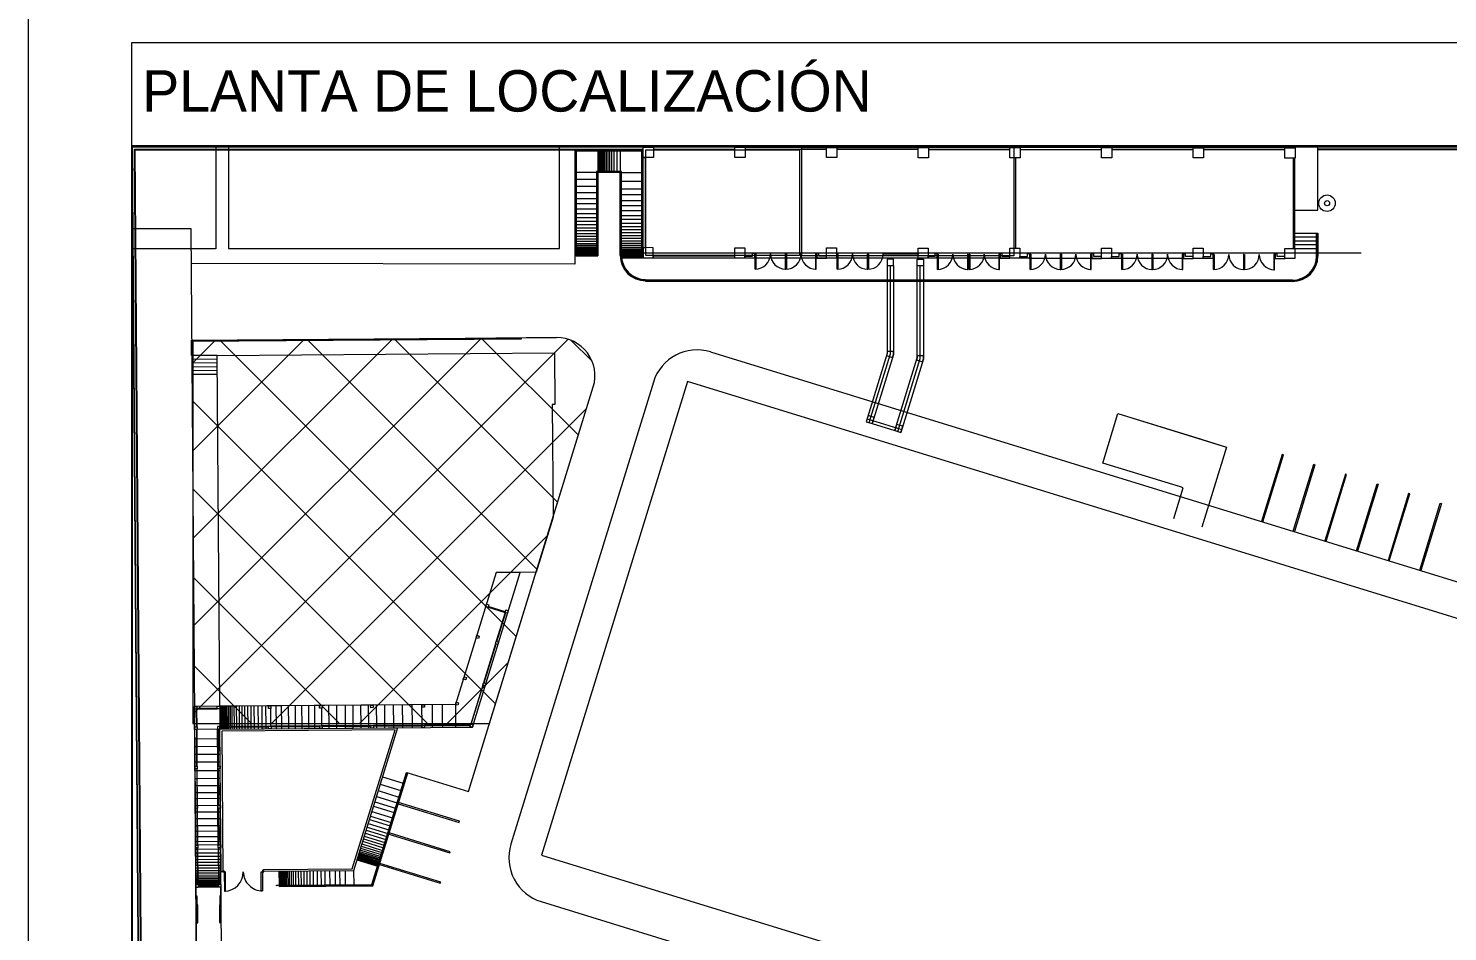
# Model space of a CAD drawing. Header units: metres. Extents: x -22 to 564, y 0 to 143.
# Drawn here: x 254.03 to 260.88, y 51.79 to 56.15 of the extents above; entities that cross this region are included whole.
import ezdxf

# ---------------------------------------------------------------- set-up
doc = ezdxf.new("R2010")
doc.units = ezdxf.units.M
doc.layers.add('XREF PIE 1.100$0$G-ANNO-TTLB', color=7, linetype='Continuous', lineweight=9)
doc.layers.add('XREF PIE 1.100$0$G-IMPT', color=7, linetype='Continuous', lineweight=9)
doc.styles.add('XREF PIE 1.100$0$Franklin Gothic Book', font='FRABK.TTF', dxfattribs={"height": 0.002})

# ---------------------------------------------------------------- blocks, each defined once
blk = doc.blocks.new('*U20')
at = {"layer": 'XREF PIE 1.100$0$G-IMPT', "lineweight": 20}
h = blk.add_hatch(dxfattribs=at)
h.set_pattern_fill('FP_1', color=256, style=0, pattern_type=2)
h.set_pattern_definition([(45, (-0.4268, -0.355), (-0.00212132, 0.00212132), []), (135, (-0.4268, -0.355), (-0.00212132, -0.00212132), [])])
edge = h.paths.add_edge_path()
edge.add_arc((-0.099478, 0.068902), 0.00184, -17.32307, 90.63562, ccw=False)
edge.add_line((-0.097721, 0.068355), (-0.102729, 0.052101))
edge.add_line((-0.102729, 0.052101), (-0.11706, 0.052101))
edge.add_line((-0.11706, 0.052101), (-0.11706, 0.070547))
edge.add_line((-0.11706, 0.070547), (-0.099498, 0.070742))
at = {"layer": 'XREF PIE 1.100$0$G-ANNO-TTLB'}
for p, q in [((-0.099498, 0.070742), (-0.11706, 0.070547)), ((-0.11706, 0.070547), (-0.11706, 0.052101)), ((-0.102729, 0.052101), (-0.097721, 0.068355)), ((-0.11706, 0.052101), (-0.102729, 0.052101))]:
    blk.add_line(p, q, dxfattribs=at)
blk = doc.blocks.new('XREF PIE 1.100$0$ZUM-TB-XX-PP_PIE DE PLANO - CDL_CONJUNTO_dwg-1452923-PLANTA BAJA GENERAL')
at = {"layer": 'XREF PIE 1.100$0$G-IMPT'}
for p, q in [((0.022526, 0.074704), (0.022526, 0.074736)), ((0.022549, 0.074704), (0.022549, 0.074736)), ((0.022579, 0.074704), (0.022579, 0.074736)), ((0.022618, 0.074704), (0.022618, 0.074736)), ((0.022655, 0.074704), (0.022655, 0.074736)), ((0.022699, 0.074704), (0.022699, 0.074736)), ((0.022749, 0.074704), (0.022749, 0.074736)), ((0.022802, 0.074704), (0.022802, 0.074736)), ((0.022855, 0.074704), (0.022855, 0.074736)), ((0.022928, 0.074704), (0.022928, 0.074736)), ((0.023002, 0.074704), (0.023002, 0.074736)), ((0.023091, 0.074704), (0.023091, 0.074736)), ((0.023193, 0.074704), (0.023193, 0.074736)), ((0.023306, 0.074704), (0.023306, 0.074736)), ((0.023439, 0.074704), (0.023439, 0.074736)), ((0.023596, 0.074736), (0.023596, 0.074704)), ((0.022508, 0.074674), (0.022508, 0.073692)), ((0.022525, 0.073692), (0.022525, 0.074674)), ((0.022548, 0.073692), (0.022548, 0.074674)), ((0.022578, 0.073692), (0.022578, 0.074674)), ((0.022617, 0.073692), (0.022617, 0.074674)), ((0.022654, 0.073692), (0.022654, 0.074674)), ((0.022698, 0.073692), (0.022698, 0.074674)), ((0.022748, 0.073692), (0.022748, 0.074674)), ((0.022801, 0.073692), (0.022801, 0.074674)), ((0.022854, 0.073692), (0.022854, 0.074674)), ((0.022927, 0.073692), (0.022927, 0.074674)), ((0.023001, 0.073692), (0.023001, 0.074674)), ((0.02309, 0.073692), (0.02309, 0.074674)), ((0.023192, 0.073691), (0.023192, 0.074674)), ((0.023305, 0.073691), (0.023305, 0.074674)), ((0.023438, 0.073691), (0.023438, 0.074674)), ((0.023596, 0.074674), (0.023596, 0.073691)), ((0.0214, 0.073632), (0.021431, 0.073632)), ((0.022525, 0.073631), (0.022525, 0.073661)), ((0.022548, 0.073631), (0.022548, 0.073661)), ((0.022578, 0.073631), (0.022578, 0.073661)), ((0.022617, 0.073631), (0.022617, 0.073661)), ((0.022654, 0.073631), (0.022654, 0.073661)), ((0.022698, 0.07363), (0.022698, 0.073661)), ((0.022748, 0.07363), (0.022748, 0.073661)), ((0.022801, 0.07363), (0.022801, 0.073661)), ((0.022854, 0.07363), (0.022854, 0.073661)), ((0.022927, 0.07363), (0.022927, 0.073661)), ((0.023001, 0.07363), (0.023001, 0.073661)), ((0.02309, 0.07363), (0.02309, 0.073661)), ((0.023192, 0.07363), (0.023192, 0.073661)), ((0.023305, 0.07363), (0.023305, 0.073661)), ((0.023438, 0.07363), (0.023438, 0.07366)), ((0.023656, 0.07363), (0.02464, 0.07363)), ((0.024701, 0.073629), (0.024671, 0.073629)), ((0.021431, 0.072663), (0.021399, 0.072663)), ((0.021432, 0.073315), (0.0214, 0.073315)), ((0.021431, 0.072983), (0.0214, 0.072983)), ((0.02146, 0.073315), (0.022445, 0.073315)), ((0.02146, 0.072983), (0.022445, 0.072983)), ((0.02146, 0.072663), (0.022444, 0.072663)), ((0.022475, 0.072982), (0.022506, 0.072982)), ((0.022475, 0.072662), (0.022506, 0.072662)), ((0.022476, 0.073314), (0.022506, 0.073314)), ((0.023625, 0.073208), (0.023594, 0.073208)), ((0.023625, 0.072839), (0.023594, 0.072839)), ((0.02464, 0.073207), (0.023656, 0.073207)), ((0.02464, 0.072838), (0.023656, 0.072838)), ((0.024669, 0.073207), (0.024701, 0.073207)), ((0.024669, 0.072838), (0.024701, 0.072838)), ((0.021431, 0.072376), (0.021399, 0.072376)), ((0.02143, 0.072134), (0.021399, 0.072134)), ((0.021459, 0.072134), (0.022444, 0.072134)), ((0.02146, 0.072376), (0.022444, 0.072376)), ((0.022475, 0.072375), (0.022506, 0.072375)), ((0.022475, 0.072133), (0.022505, 0.072133)), ((0.023624, 0.072027), (0.023593, 0.072027)), ((0.023625, 0.072556), (0.023594, 0.072556)), ((0.023624, 0.072269), (0.023594, 0.072269)), ((0.02464, 0.072555), (0.023655, 0.072555)), ((0.024639, 0.072268), (0.023655, 0.072268)), ((0.024639, 0.072026), (0.023655, 0.072026)), ((0.024668, 0.072026), (0.0247, 0.072026)), ((0.024669, 0.072555), (0.0247, 0.072555)), ((0.024669, 0.072268), (0.0247, 0.072268)), ((0.02143, 0.071887), (0.021398, 0.071887)), ((0.02143, 0.071656), (0.021398, 0.071656)), ((0.021429, 0.071467), (0.021398, 0.071467)), ((0.021429, 0.071279), (0.021398, 0.071279)), ((0.021459, 0.071887), (0.022444, 0.071887)), ((0.021459, 0.071656), (0.022443, 0.071656)), ((0.021459, 0.071467), (0.022443, 0.071467)), ((0.021459, 0.071279), (0.022443, 0.071279)), ((0.022474, 0.071886), (0.022505, 0.071886)), ((0.022474, 0.071655), (0.022505, 0.071655)), ((0.022474, 0.071466), (0.022505, 0.071466)), ((0.022474, 0.071278), (0.022504, 0.071278)), ((0.023624, 0.07178), (0.023593, 0.07178)), ((0.023624, 0.071549), (0.023593, 0.071549)), ((0.023623, 0.07136), (0.023593, 0.07136)), ((0.024639, 0.071548), (0.023654, 0.071548)), ((0.024638, 0.071359), (0.023654, 0.071359)), ((0.024639, 0.071779), (0.023655, 0.071779)), ((0.024668, 0.071779), (0.0247, 0.071779)), ((0.024668, 0.071548), (0.024699, 0.071548)), ((0.024668, 0.071359), (0.024699, 0.071359)), ((0.021428, 0.070826), (0.021397, 0.070826)), ((0.021428, 0.070688), (0.021397, 0.070688)), ((0.021428, 0.071122), (0.021398, 0.071122)), ((0.021428, 0.070969), (0.021398, 0.070969)), ((0.021459, 0.071122), (0.022443, 0.071122)), ((0.021459, 0.070969), (0.022443, 0.070969)), ((0.021459, 0.070826), (0.022443, 0.070826)), ((0.021459, 0.070688), (0.022442, 0.070688)), ((0.022473, 0.071121), (0.022504, 0.071121)), ((0.022473, 0.070968), (0.022504, 0.070968)), ((0.022473, 0.070825), (0.022504, 0.070825)), ((0.022473, 0.070687), (0.022504, 0.070687)), ((0.023623, 0.071173), (0.023592, 0.071173)), ((0.023623, 0.071015), (0.023592, 0.071015)), ((0.023623, 0.070862), (0.023592, 0.070862)), ((0.023623, 0.070719), (0.023592, 0.070719)), ((0.024637, 0.070718), (0.023653, 0.070718)), ((0.024637, 0.071172), (0.023654, 0.071172)), ((0.024637, 0.071014), (0.023654, 0.071014)), ((0.024637, 0.070861), (0.023654, 0.070861)), ((0.024668, 0.071171), (0.024699, 0.071171)), ((0.024668, 0.071014), (0.024699, 0.071014)), ((0.024668, 0.070861), (0.024699, 0.070861)), ((0.024668, 0.070718), (0.024699, 0.070718)), ((0.021428, 0.070558), (0.021397, 0.070558)), ((0.021428, 0.070425), (0.021397, 0.070425)), ((0.021428, 0.070312), (0.021397, 0.070312)), ((0.021428, 0.07021), (0.021397, 0.07021)), ((0.021427, 0.070121), (0.021397, 0.070121)), ((0.021427, 0.070047), (0.021397, 0.070047)), ((0.021427, 0.069974), (0.021397, 0.069974)), ((0.021427, 0.069921), (0.021397, 0.069921)), ((0.021458, 0.070312), (0.022442, 0.070312)), ((0.021458, 0.07021), (0.022442, 0.07021)), ((0.021458, 0.070121), (0.022442, 0.070121)), ((0.021458, 0.070047), (0.022442, 0.070047)), ((0.021458, 0.069974), (0.022442, 0.069974)), ((0.021458, 0.069921), (0.022442, 0.069921)), ((0.021459, 0.070558), (0.022442, 0.070558)), ((0.021459, 0.070425), (0.022442, 0.070425)), ((0.022472, 0.07012), (0.022503, 0.07012)), ((0.022472, 0.070046), (0.022503, 0.070046)), ((0.022472, 0.069973), (0.022503, 0.069973)), ((0.022472, 0.06992), (0.022503, 0.06992)), ((0.022473, 0.070557), (0.022504, 0.070557)), ((0.022473, 0.070424), (0.022504, 0.070424)), ((0.022473, 0.070311), (0.022504, 0.070311)), ((0.022473, 0.070209), (0.022503, 0.070209)), ((0.023622, 0.070103), (0.023591, 0.070103)), ((0.023622, 0.070014), (0.023591, 0.070014)), ((0.023622, 0.06994), (0.023591, 0.06994)), ((0.023623, 0.070581), (0.023592, 0.070581)), ((0.023622, 0.070451), (0.023592, 0.070451)), ((0.023622, 0.070318), (0.023592, 0.070318)), ((0.023622, 0.070205), (0.023592, 0.070205)), ((0.024637, 0.07058), (0.023653, 0.07058)), ((0.024637, 0.07045), (0.023653, 0.07045)), ((0.024637, 0.070317), (0.023653, 0.070317)), ((0.024636, 0.070204), (0.023653, 0.070204)), ((0.024636, 0.070102), (0.023653, 0.070102)), ((0.024636, 0.070013), (0.023653, 0.070013)), ((0.024636, 0.069939), (0.023653, 0.069939)), ((0.024667, 0.070317), (0.024698, 0.070317)), ((0.024667, 0.070204), (0.024698, 0.070204)), ((0.024667, 0.070102), (0.024698, 0.070102)), ((0.024667, 0.069939), (0.024698, 0.069939)), ((0.024668, 0.07058), (0.024698, 0.07058)), ((0.024668, 0.07045), (0.024698, 0.07045)), ((0.056174, 0.070155), (0.05722, 0.070155)), ((0.056175, 0.070523), (0.05722, 0.070523)), ((0.056175, 0.070339), (0.05722, 0.070339)), ((0.05725, 0.070338), (0.057281, 0.070338)), ((0.05725, 0.070154), (0.057281, 0.070154)), ((0.05725, 0.069969), (0.057281, 0.069969)), ((0.057251, 0.070522), (0.057281, 0.070522)), ((0.021427, 0.069818), (0.021396, 0.069818)), ((0.021427, 0.069774), (0.021396, 0.069774)), ((0.021427, 0.069737), (0.021396, 0.069737)), ((0.021427, 0.069698), (0.021396, 0.069698)), ((0.021427, 0.069668), (0.021396, 0.069668)), ((0.021427, 0.069645), (0.021396, 0.069645)), ((0.021427, 0.069868), (0.021397, 0.069868)), ((0.021458, 0.069868), (0.022442, 0.069868)), ((0.021458, 0.069818), (0.022441, 0.069818)), ((0.021458, 0.069774), (0.022441, 0.069774)), ((0.021458, 0.069737), (0.022441, 0.069737)), ((0.021458, 0.069698), (0.022441, 0.069698)), ((0.021458, 0.069668), (0.022441, 0.069668)), ((0.021458, 0.069645), (0.022441, 0.069645)), ((0.022472, 0.069867), (0.022503, 0.069867)), ((0.022472, 0.069817), (0.022503, 0.069817)), ((0.022472, 0.069773), (0.022503, 0.069773)), ((0.022472, 0.069736), (0.022503, 0.069736)), ((0.022472, 0.069697), (0.022503, 0.069697)), ((0.022472, 0.069667), (0.022503, 0.069667)), ((0.022472, 0.069644), (0.022503, 0.069644)), ((0.023622, 0.069867), (0.023591, 0.069867)), ((0.023622, 0.069814), (0.023591, 0.069814)), ((0.023622, 0.069761), (0.023591, 0.069761)), ((0.023622, 0.069711), (0.023591, 0.069711)), ((0.023622, 0.069667), (0.023591, 0.069667)), ((0.023622, 0.069591), (0.023592, 0.069591)), ((0.023624, 0.069561), (0.023593, 0.069561)), ((0.023625, 0.069538), (0.023595, 0.069538)), ((0.024636, 0.06971), (0.023652, 0.06971)), ((0.024636, 0.069666), (0.023652, 0.069666)), ((0.024636, 0.069866), (0.023653, 0.069866)), ((0.024636, 0.069813), (0.023653, 0.069813)), ((0.024636, 0.06976), (0.023653, 0.06976)), ((0.024636, 0.06959), (0.023653, 0.06959)), ((0.024636, 0.06956), (0.023655, 0.06956)), ((0.024636, 0.069537), (0.023656, 0.069537)), ((0.024667, 0.069866), (0.024698, 0.069866)), ((0.024667, 0.069813), (0.024698, 0.069813)), ((0.024667, 0.06971), (0.024698, 0.06971)), ((0.024667, 0.069666), (0.024698, 0.069666)), ((0.024667, 0.06963), (0.024698, 0.06963)), ((0.024667, 0.06959), (0.024697, 0.06959)), ((0.024667, 0.06956), (0.024697, 0.06956)), ((0.024667, 0.069537), (0.024697, 0.069537)), ((0.042359, 0.069492), (0.025145, 0.069492)), ((0.050702, 0.069484), (0.043325, 0.069484)), ((0.05605, 0.068433), (0.024819, 0.068433)), ((0.05605, 0.068403), (0.024819, 0.068403)), ((0.05605, 0.068372), (0.024819, 0.068372)), ((0.002927, 0.064608), (0.002896, 0.064608)), ((0.004124, 0.064801), (0.002956, 0.064793)), ((0.004125, 0.064617), (0.002957, 0.064608)), ((0.004126, 0.064433), (0.002959, 0.064424)), ((0.002928, 0.064423), (0.002897, 0.064423)), ((0.002929, 0.064239), (0.002899, 0.064239)), ((0.004129, 0.064064), (0.0029, 0.064054)), ((0.004131, 0.063879), (0.002901, 0.06387)), ((0.004128, 0.064248), (0.00296, 0.064239)), ((0.025192, 0.063509), (0.018313, 0.041181)), ((0.035513, 0.061743), (0.037187, 0.061227)), ((0.004271, 0.047849), (0.004278, 0.046866)), ((0.004294, 0.047849), (0.004301, 0.046866)), ((0.004324, 0.04785), (0.004331, 0.046866)), ((0.004363, 0.04785), (0.004371, 0.046866)), ((0.0044, 0.04785), (0.004407, 0.046867)), ((0.004444, 0.047851), (0.004451, 0.046867)), ((0.004494, 0.047851), (0.004501, 0.046867)), ((0.004547, 0.047851), (0.004554, 0.046868)), ((0.0046, 0.047852), (0.004607, 0.046868)), ((0.004673, 0.047852), (0.00468, 0.046869)), ((0.004747, 0.047853), (0.004754, 0.046869)), ((0.004836, 0.047854), (0.004843, 0.04687)), ((0.004938, 0.047854), (0.004945, 0.046871)), ((0.005051, 0.047855), (0.005058, 0.046872)), ((0.005184, 0.047856), (0.005191, 0.046873)), ((0.005314, 0.047857), (0.005322, 0.046874)), ((0.005452, 0.047858), (0.005459, 0.046875)), ((0.005595, 0.047859), (0.005602, 0.046876)), ((0.005748, 0.04786), (0.005755, 0.046877)), ((0.005905, 0.047862), (0.005913, 0.046878)), ((0.006093, 0.047863), (0.0061, 0.04688)), ((0.006282, 0.047865), (0.006289, 0.046881)), ((0.006463, 0.047867), (0.006471, 0.046882)), ((0.006698, 0.047869), (0.006698, 0.047868)), ((0.006699, 0.047745), (0.006705, 0.046884)), ((0.006965, 0.047871), (0.006972, 0.046886)), ((0.007225, 0.047873), (0.007232, 0.046888)), ((0.007561, 0.047875), (0.007568, 0.046891)), ((0.007891, 0.047878), (0.007898, 0.046893)), ((0.008201, 0.04788), (0.008209, 0.046896)), ((0.008537, 0.047883), (0.008545, 0.046898)), ((0.008823, 0.047885), (0.00883, 0.0469)), ((0.00916, 0.047887), (0.00916, 0.047887)), ((0.009161, 0.047764), (0.009167, 0.046903)), ((0.009509, 0.04789), (0.009517, 0.046906)), ((0.009883, 0.047893), (0.009891, 0.046908)), ((0.010303, 0.047896), (0.01031, 0.046912)), ((0.010674, 0.047899), (0.010681, 0.046914)), ((0.011054, 0.047902), (0.011062, 0.046917)), ((0.011422, 0.047904), (0.01143, 0.04692)), ((0.011809, 0.047907), (0.011817, 0.046923)), ((0.012203, 0.04791), (0.01221, 0.046926)), ((0.012628, 0.047914), (0.012636, 0.046929)), ((0.013066, 0.047917), (0.013073, 0.046933)), ((0.013533, 0.04792), (0.01354, 0.046936)), ((0.013996, 0.047924), (0.014003, 0.04694)), ((0.014504, 0.047928), (0.014511, 0.046943)), ((0.014992, 0.047932), (0.015, 0.046947)), ((0.015633, 0.047936), (0.015641, 0.046952)), ((0.004279, 0.046835), (0.004279, 0.046743)), ((0.004301, 0.046835), (0.004302, 0.046743)), ((0.004332, 0.046835), (0.004332, 0.046743)), ((0.004371, 0.046836), (0.004372, 0.046744)), ((0.004407, 0.046836), (0.004408, 0.046744)), ((0.004451, 0.046836), (0.004452, 0.046744)), ((0.004501, 0.046837), (0.004502, 0.046745)), ((0.004554, 0.046837), (0.004555, 0.046745)), ((0.004608, 0.046838), (0.004608, 0.046745)), ((0.00468, 0.046838), (0.004681, 0.046746)), ((0.004755, 0.046839), (0.004755, 0.046746)), ((0.004843, 0.046839), (0.004844, 0.046747)), ((0.004945, 0.04684), (0.004946, 0.046748)), ((0.005058, 0.046841), (0.005059, 0.046749)), ((0.005191, 0.046842), (0.005192, 0.04675)), ((0.005322, 0.046843), (0.005322, 0.046751)), ((0.00546, 0.046844), (0.00546, 0.046752)), ((0.005602, 0.046845), (0.005603, 0.046753)), ((0.005755, 0.046846), (0.005756, 0.046754)), ((0.005913, 0.046847), (0.005913, 0.046755)), ((0.006101, 0.046849), (0.006101, 0.046757)), ((0.00629, 0.04685), (0.00629, 0.046759)), ((0.006471, 0.046852), (0.006472, 0.04676)), ((0.006972, 0.046855), (0.006973, 0.046764)), ((0.007232, 0.046857), (0.007233, 0.046766)), ((0.007569, 0.04686), (0.007569, 0.046769)), ((0.007898, 0.046863), (0.007899, 0.046771)), ((0.008209, 0.046865), (0.00821, 0.046774)), ((0.008545, 0.046867), (0.008546, 0.046776)), ((0.008831, 0.04687), (0.008831, 0.046778)), ((0.009517, 0.046875), (0.009517, 0.046783)), ((0.009891, 0.046878), (0.009892, 0.046786)), ((0.01031, 0.046881), (0.010311, 0.04679)), ((0.010682, 0.046884), (0.010682, 0.046792)), ((0.011062, 0.046887), (0.011063, 0.046795)), ((0.01143, 0.046889), (0.011431, 0.046798)), ((0.011817, 0.046892), (0.011818, 0.046801)), ((0.012211, 0.046895), (0.012211, 0.046804)), ((0.012636, 0.046899), (0.012637, 0.046807)), ((0.013074, 0.046902), (0.013074, 0.04681)), ((0.013541, 0.046905), (0.013541, 0.046814)), ((0.014004, 0.046909), (0.014004, 0.046818)), ((0.014511, 0.046913), (0.014512, 0.046821)), ((0.015, 0.046916), (0.015001, 0.046825)), ((0.015641, 0.046921), (0.015642, 0.046829)), ((0.003034, 0.04628), (0.003127, 0.046281)), ((0.003158, 0.046281), (0.004141, 0.046289)), ((0.003161, 0.045913), (0.004144, 0.045921)), ((0.004172, 0.046289), (0.004264, 0.046289)), ((0.004175, 0.045921), (0.004267, 0.045922)), ((0.003037, 0.045912), (0.00313, 0.045913)), ((0.00304, 0.045532), (0.003133, 0.045533)), ((0.003164, 0.045533), (0.004147, 0.04554)), ((0.004178, 0.04554), (0.00427, 0.045541)), ((0.003043, 0.04516), (0.003136, 0.045161)), ((0.003046, 0.044741), (0.003139, 0.044742)), ((0.003166, 0.045161), (0.00415, 0.045169)), ((0.00317, 0.044742), (0.004153, 0.04475)), ((0.004181, 0.045169), (0.004273, 0.04517)), ((0.004184, 0.04475), (0.004276, 0.04475)), ((0.003049, 0.044367), (0.003142, 0.044368)), ((0.003051, 0.044018), (0.003144, 0.044018)), ((0.003172, 0.044368), (0.004156, 0.044375)), ((0.003175, 0.044019), (0.004159, 0.044026)), ((0.004187, 0.044376), (0.004279, 0.044376)), ((0.004189, 0.044026), (0.004282, 0.044027)), ((0.012003, 0.044083), (0.013002, 0.043775)), ((0.012112, 0.044439), (0.013111, 0.044131)), ((0.013141, 0.044122), (0.01317, 0.044113)), ((0.003054, 0.043681), (0.003147, 0.043682)), ((0.003056, 0.043395), (0.003149, 0.043396)), ((0.003178, 0.043682), (0.004161, 0.043689)), ((0.00318, 0.043396), (0.004163, 0.043404)), ((0.004192, 0.04369), (0.004284, 0.04369)), ((0.004194, 0.043404), (0.004286, 0.043405)), ((0.011739, 0.043237), (0.012741, 0.042929)), ((0.011819, 0.043487), (0.012818, 0.04318)), ((0.011908, 0.043774), (0.012906, 0.043466)), ((0.012936, 0.043457), (0.012965, 0.043448)), ((0.013031, 0.043766), (0.01306, 0.043757)), ((0.003059, 0.043059), (0.003152, 0.04306)), ((0.003061, 0.042749), (0.003154, 0.042749)), ((0.003182, 0.04306), (0.004166, 0.043068)), ((0.003185, 0.04275), (0.004291, 0.042758)), ((0.004197, 0.043068), (0.004289, 0.043069)), ((0.01153, 0.042548), (0.012529, 0.04224)), ((0.011599, 0.042772), (0.012598, 0.042464)), ((0.011677, 0.043027), (0.012676, 0.042719)), ((0.012706, 0.04271), (0.012735, 0.042701)), ((0.01277, 0.04292), (0.012799, 0.042911)), ((0.012847, 0.043171), (0.012877, 0.043162)), ((0.003063, 0.042419), (0.003157, 0.04242)), ((0.003066, 0.042082), (0.003159, 0.042083)), ((0.003068, 0.041822), (0.003161, 0.041823)), ((0.003187, 0.04242), (0.004171, 0.042427)), ((0.00319, 0.042083), (0.004173, 0.042091)), ((0.003192, 0.041823), (0.004175, 0.041831)), ((0.004202, 0.042428), (0.004294, 0.042428)), ((0.004204, 0.042091), (0.004296, 0.042092)), ((0.004206, 0.041831), (0.004298, 0.041832)), ((0.011319, 0.041864), (0.012318, 0.041556)), ((0.011365, 0.042014), (0.012364, 0.041706)), ((0.011421, 0.042194), (0.01242, 0.041886)), ((0.011476, 0.042374), (0.012475, 0.042067)), ((0.012449, 0.041877), (0.012478, 0.041868)), ((0.012505, 0.042058), (0.012534, 0.042049)), ((0.012558, 0.042231), (0.012587, 0.042222)), ((0.012627, 0.042455), (0.012656, 0.042446)), ((0.00307, 0.041556), (0.003163, 0.041556)), ((0.003072, 0.041321), (0.003165, 0.041322)), ((0.003194, 0.041557), (0.004177, 0.041564)), ((0.003196, 0.041322), (0.004179, 0.04133)), ((0.004208, 0.041564), (0.0043, 0.041565)), ((0.00421, 0.04133), (0.004302, 0.041331)), ((0.011114, 0.041198), (0.012113, 0.04089)), ((0.011153, 0.041325), (0.012152, 0.041017)), ((0.011191, 0.041449), (0.01219, 0.041142)), ((0.011232, 0.041581), (0.012231, 0.041273)), ((0.011274, 0.041718), (0.012273, 0.04141)), ((0.01222, 0.041133), (0.012249, 0.041124)), ((0.01226, 0.041264), (0.012289, 0.041255)), ((0.012302, 0.041401), (0.012332, 0.041392)), ((0.012347, 0.041547), (0.012377, 0.041538)), ((0.012394, 0.041697), (0.012423, 0.041688)), ((0.003075, 0.040951), (0.003168, 0.040951)), ((0.003077, 0.040763), (0.003169, 0.040764)), ((0.003078, 0.040605), (0.00317, 0.040606)), ((0.003079, 0.040453), (0.003171, 0.040453)), ((0.003198, 0.040952), (0.004182, 0.040959)), ((0.0032, 0.040764), (0.004183, 0.040771)), ((0.003201, 0.040606), (0.004185, 0.040614)), ((0.003202, 0.040454), (0.004186, 0.040461)), ((0.004213, 0.040959), (0.004305, 0.04096)), ((0.004214, 0.040772), (0.004306, 0.040772)), ((0.004215, 0.040614), (0.004307, 0.040615)), ((0.004216, 0.040461), (0.004309, 0.040462)), ((0.010884, 0.040452), (0.011883, 0.040145)), ((0.010891, 0.040474), (0.01189, 0.040167)), ((0.0109, 0.040503), (0.011899, 0.040195)), ((0.010911, 0.040541), (0.01191, 0.040233)), ((0.010922, 0.040575), (0.011921, 0.040268)), ((0.010935, 0.040617), (0.011934, 0.04031)), ((0.01095, 0.040665), (0.011949, 0.040358)), ((0.010965, 0.040716), (0.011964, 0.040408)), ((0.010981, 0.040767), (0.01198, 0.040459)), ((0.011003, 0.040836), (0.012001, 0.040529)), ((0.011024, 0.040907), (0.012023, 0.0406)), ((0.01105, 0.040992), (0.012049, 0.040684)), ((0.011081, 0.04109), (0.012079, 0.040782)), ((0.012009, 0.04045), (0.012039, 0.040441)), ((0.012031, 0.04052), (0.01206, 0.040511)), ((0.012053, 0.040591), (0.012082, 0.040582)), ((0.012079, 0.040675), (0.012108, 0.040666)), ((0.012109, 0.040773), (0.012138, 0.040764)), ((0.012142, 0.040881), (0.012171, 0.040872)), ((0.012181, 0.041008), (0.01221, 0.040999)), ((0.00308, 0.04031), (0.003173, 0.040311)), ((0.003081, 0.040172), (0.003174, 0.040173)), ((0.003082, 0.040041), (0.003175, 0.040042)), ((0.003083, 0.039909), (0.003176, 0.039909)), ((0.003084, 0.039795), (0.003176, 0.039796)), ((0.003203, 0.040311), (0.004187, 0.040318)), ((0.003204, 0.040173), (0.004188, 0.04018)), ((0.003205, 0.040042), (0.004189, 0.04005)), ((0.003206, 0.039909), (0.00419, 0.039917)), ((0.003207, 0.039796), (0.004191, 0.039804)), ((0.004218, 0.040318), (0.00431, 0.040319)), ((0.004219, 0.040181), (0.004311, 0.040181)), ((0.00422, 0.04005), (0.004312, 0.040051)), ((0.004221, 0.039917), (0.004313, 0.039918)), ((0.004221, 0.039804), (0.004314, 0.039805)), ((0.00711, 0.039879), (0.007115, 0.039202)), ((0.007129, 0.039879), (0.007134, 0.039203)), ((0.007152, 0.039879), (0.007157, 0.039203)), ((0.007182, 0.039879), (0.007187, 0.039203)), ((0.007221, 0.03988), (0.007226, 0.039203)), ((0.007257, 0.03988), (0.007263, 0.039204)), ((0.007301, 0.03988), (0.007307, 0.039204)), ((0.007352, 0.039881), (0.007357, 0.039204)), ((0.007405, 0.039881), (0.00741, 0.039205)), ((0.007458, 0.039881), (0.007463, 0.039205)), ((0.00753, 0.039882), (0.007536, 0.039206)), ((0.007605, 0.039882), (0.00761, 0.039206)), ((0.007693, 0.039883), (0.007699, 0.039207)), ((0.007795, 0.039884), (0.0078, 0.039208)), ((0.007908, 0.039885), (0.007914, 0.039209)), ((0.008041, 0.039886), (0.008047, 0.03921)), ((0.008172, 0.039887), (0.008177, 0.039211)), ((0.00831, 0.039888), (0.008315, 0.039212)), ((0.008453, 0.039889), (0.008458, 0.039213)), ((0.008605, 0.03989), (0.00861, 0.039214)), ((0.008763, 0.039891), (0.008768, 0.039215)), ((0.008951, 0.039893), (0.008956, 0.039216)), ((0.00914, 0.039894), (0.009145, 0.039218)), ((0.009321, 0.039895), (0.009326, 0.039219)), ((0.009556, 0.039897), (0.009561, 0.039221)), ((0.009822, 0.039899), (0.009827, 0.039223)), ((0.010042, 0.039904), (0.010047, 0.039225)), ((0.010304, 0.039903), (0.010309, 0.039227)), ((0.010716, 0.039906), (0.010721, 0.03923)), ((0.011912, 0.040136), (0.011942, 0.040127)), ((0.011919, 0.040157), (0.011948, 0.040148)), ((0.011928, 0.040186), (0.011957, 0.040177)), ((0.011963, 0.040301), (0.011993, 0.040292)), ((0.011978, 0.040349), (0.012007, 0.04034)), ((0.011994, 0.040399), (0.012023, 0.04039)), ((0.003085, 0.039694), (0.003177, 0.039694)), ((0.003086, 0.039605), (0.003178, 0.039606)), ((0.003086, 0.039531), (0.003178, 0.039531)), ((0.003087, 0.039458), (0.003179, 0.039458)), ((0.003087, 0.039405), (0.003179, 0.039405)), ((0.003088, 0.039352), (0.00318, 0.039352)), ((0.003088, 0.039301), (0.00318, 0.039302)), ((0.003088, 0.039258), (0.003181, 0.039258)), ((0.003208, 0.039694), (0.004192, 0.039702)), ((0.003209, 0.039606), (0.004192, 0.039613)), ((0.003209, 0.039531), (0.004193, 0.039539)), ((0.00321, 0.039459), (0.004193, 0.039466)), ((0.00321, 0.039406), (0.004194, 0.039413)), ((0.003211, 0.039353), (0.004194, 0.03936)), ((0.003211, 0.039302), (0.004194, 0.03931)), ((0.003211, 0.039258), (0.004195, 0.039266)), ((0.003212, 0.039183), (0.004195, 0.03919)), ((0.003212, 0.039153), (0.004196, 0.03916)), ((0.003212, 0.03913), (0.004196, 0.039137)), ((0.004222, 0.039702), (0.004314, 0.039703)), ((0.004223, 0.039614), (0.004315, 0.039614)), ((0.004223, 0.039539), (0.004316, 0.03954)), ((0.004224, 0.039466), (0.004316, 0.039467)), ((0.004224, 0.039413), (0.004317, 0.039414)), ((0.004225, 0.03936), (0.004317, 0.039361)), ((0.004225, 0.03931), (0.004317, 0.039311)), ((0.004226, 0.039266), (0.004318, 0.039267)), ((0.007134, 0.039172), (0.007134, 0.039141)), ((0.007157, 0.039172), (0.007157, 0.039141)), ((0.007187, 0.039172), (0.007187, 0.039142)), ((0.007226, 0.039173), (0.007227, 0.039142)), ((0.007263, 0.039173), (0.007263, 0.039142)), ((0.007307, 0.039173), (0.007307, 0.039142)), ((0.007357, 0.039174), (0.007357, 0.039143)), ((0.00741, 0.039174), (0.00741, 0.039143)), ((0.007463, 0.039174), (0.007463, 0.039144)), ((0.007536, 0.039175), (0.007536, 0.039144)), ((0.00761, 0.039175), (0.00761, 0.039145)), ((0.007699, 0.039176), (0.007699, 0.039145)), ((0.007801, 0.039177), (0.007801, 0.039146)), ((0.007914, 0.039178), (0.007914, 0.039147)), ((0.008047, 0.039179), (0.008047, 0.039148)), ((0.008177, 0.03918), (0.008177, 0.039149)), ((0.008315, 0.039181), (0.008315, 0.03915)), ((0.008458, 0.039182), (0.008458, 0.039151)), ((0.008611, 0.039183), (0.008611, 0.039152)), ((0.008768, 0.039184), (0.008768, 0.039154)), ((0.008956, 0.039186), (0.008956, 0.039155)), ((0.009145, 0.039187), (0.009145, 0.039157)), ((0.009326, 0.039189), (0.009327, 0.039159)), ((0.009561, 0.03919), (0.009561, 0.03916)), ((0.009828, 0.039192), (0.009828, 0.039162)), ((0.010047, 0.039194), (0.010047, 0.039167)), ((0.01031, 0.039196), (0.01031, 0.039166)), ((0.010721, 0.039199), (0.010722, 0.039169)), ((0.019776, 0.038414), (0.051149, 0.028749))]:
    blk.add_line(p, q, dxfattribs=at)
at = {"layer": 'XREF PIE 1.100$0$G-IMPT', "flags": 128}
for points in [[(0, 0), (0.12, 0), (0.12, 0.074878), (0.000016, 0.074878), (0.000016, 0)], [(0.000011, 0.07014), (0.000011, 0.074878), (0.0005, 0.011085), (0.000016, 0.074878), (0.089865, 0.074878), (0.114389, 0.074878), (0.120016, 0.074878), (0.114389, 0.074878), (0.089865, 0.074922), (0.000016, 0.074922), (0.0005, 0.011085), (0.00779, 0.011085), (0.088994, 0.011298), (0.119981, 0.011389), (0.119981, 0.074878), (0.119981, 0.011389), (0.088994, 0.011298), (0.082482, 0.011281), (0.082826, 0.012398), (0.082121, 0.012615), (0.082157, 0.012733), (0.081722, 0.011321)], [(0.004052, 0.069956), (0.000011, 0.069956), (0.000011, 0.074878), (0.004057, 0.074878), (0.004057, 0.069956)], [(0.061895, 0.011348), (0.00779, 0.011202), (0.000622, 0.011202), (0.00014, 0.074755), (0.024703, 0.074755)], [(0.000653, 0.011208), (0.000171, 0.074725), (0.024703, 0.074725)], [(0.021401, 0.074766), (0.021401, 0.069208), (0.00287, 0.069243)], [(0.020656, 0.07489), (0.004672, 0.07489), (0.004672, 0.069962), (0.020659, 0.069962), (0.020659, 0.07489)], [(0.024703, 0.074858), (0.025195, 0.074858), (0.025195, 0.074366), (0.024702, 0.074366), (0.024702, 0.074858)], [(0.024826, 0.074735), (0.032246, 0.074735), (0.032246, 0.069625), (0.02482, 0.069625), (0.02482, 0.074735)], [(0.029129, 0.074853), (0.029621, 0.074853), (0.029621, 0.074361), (0.029129, 0.074361), (0.029129, 0.074853), (0.025195, 0.074853), (0.025195, 0.074765), (0.029129, 0.074765), (0.029129, 0.074853)], [(0.029621, 0.074853), (0.029621, 0.074761), (0.033555, 0.074761), (0.033555, 0.074849), (0.034047, 0.074849), (0.034047, 0.074357), (0.033555, 0.074357), (0.033555, 0.074849), (0.029621, 0.074849)], [(0.032369, 0.07485), (0.042593, 0.07485), (0.042593, 0.069615), (0.032364, 0.069615), (0.032364, 0.07485)], [(0.037982, 0.074845), (0.038474, 0.074845), (0.038474, 0.074352), (0.037981, 0.074352), (0.037981, 0.074845), (0.034047, 0.074845), (0.034047, 0.074756), (0.037982, 0.074756), (0.037982, 0.074845)], [(0.038474, 0.074844), (0.038474, 0.074752), (0.042408, 0.074752), (0.042408, 0.07484), (0.0429, 0.07484), (0.0429, 0.074348), (0.042408, 0.074348), (0.042408, 0.07484), (0.038474, 0.07484)], [(0.046834, 0.074836), (0.047326, 0.074836), (0.047326, 0.074344), (0.046834, 0.074344), (0.046834, 0.074836), (0.0429, 0.074836), (0.0429, 0.074748), (0.046834, 0.074748), (0.046834, 0.074836)], [(0.051261, 0.074832), (0.051753, 0.074832), (0.051753, 0.074339), (0.05126, 0.074339), (0.05126, 0.074832), (0.047326, 0.074832), (0.047326, 0.074743), (0.051261, 0.074743), (0.051261, 0.074832)], [(0.055687, 0.074827), (0.056179, 0.074827), (0.056179, 0.074335), (0.055687, 0.074335), (0.055687, 0.074827), (0.051753, 0.074827), (0.051753, 0.074739), (0.055687, 0.074739), (0.055687, 0.074827)], [(0.056176, 0.071814), (0.057283, 0.071814), (0.057283, 0.074906)], [(0.057286, 0.074783), (0.089865, 0.074783), (0.114389, 0.074783), (0.120016, 0.074755)], [(0.057286, 0.074753), (0.089865, 0.074753), (0.114389, 0.074753), (0.120016, 0.074725)], [(0.021427, 0.069617), (0.021396, 0.069617), (0.021427, 0.069627), (0.021427, 0.074704), (0.024672, 0.074704), (0.024672, 0.069509), (0.024636, 0.069509), (0.024636, 0.074674), (0.021463, 0.074674), (0.021463, 0.069617), (0.021427, 0.069617)], [(0.024698, 0.070001), (0.024698, 0.074366), (0.024794, 0.074366), (0.024794, 0.070001), (0.024698, 0.070001), (0.024698, 0.069509), (0.025189, 0.069509), (0.025189, 0.070001), (0.024698, 0.070013), (0.024667, 0.070013)], [(0.042603, 0.069984), (0.042695, 0.069984), (0.042695, 0.074348), (0.042607, 0.074348), (0.042607, 0.069984)], [(0.056174, 0.06997), (0.056174, 0.069478), (0.055682, 0.069478), (0.055682, 0.069971), (0.056174, 0.069971), (0.056174, 0.074335), (0.056086, 0.074335), (0.056086, 0.06997), (0.056174, 0.06997), (0.057219, 0.06997)], [(0.022507, 0.073661), (0.022507, 0.073631), (0.021462, 0.073631)], [(0.024636, 0.06963), (0.023652, 0.06963), (0.023652, 0.073691), (0.022445, 0.073691), (0.022445, 0.070505), (0.022441, 0.069616), (0.022472, 0.069616), (0.022472, 0.073661), (0.023626, 0.073661), (0.023626, 0.069633), (0.023652, 0.069633)], [(0.023622, 0.069631), (0.023591, 0.069631), (0.023591, 0.07363), (0.022507, 0.07363), (0.022507, 0.069616)], [(0.023595, 0.07366), (0.023595, 0.07363), (0.023626, 0.07363)], [(0.000046, 0.070936), (0.002848, 0.070936), (0.003302, 0.011107)], [(0.056175, 0.070708), (0.057282, 0.070708), (0.057282, 0.0696)], [(0.057219, 0.0696), (0.057219, 0.070707), (0.057251, 0.070707), (0.057251, 0.0696)], [(0.029124, 0.069997), (0.029616, 0.069997), (0.029616, 0.069504), (0.029124, 0.069504), (0.029124, 0.069997)], [(0.033551, 0.069992), (0.034042, 0.069992), (0.034042, 0.0695), (0.03355, 0.0695), (0.03355, 0.069992)], [(0.037977, 0.069988), (0.038469, 0.069988), (0.038469, 0.069496), (0.037977, 0.069496), (0.037977, 0.069988)], [(0.042403, 0.069984), (0.042895, 0.069984), (0.042895, 0.069491), (0.042403, 0.069491), (0.042403, 0.069984)], [(0.04683, 0.069979), (0.047322, 0.069979), (0.047322, 0.069487), (0.046829, 0.069487), (0.046829, 0.069979)], [(0.051256, 0.069975), (0.051748, 0.069975), (0.051748, 0.069483), (0.051256, 0.069483), (0.051256, 0.069975)], [(0.022441, 0.069626), (0.021458, 0.069617), (0.022503, 0.069617), (0.022472, 0.069626)], [(0.023628, 0.06951), (0.023597, 0.06951), (0.023627, 0.06952)], [(0.024636, 0.069509), (0.023659, 0.069509), (0.024636, 0.069519)], [(0.024667, 0.06976), (0.024698, 0.06976), (0.059373, 0.06976)], [(0.024667, 0.069509), (0.024697, 0.069509), (0.024667, 0.069519)], [(0.029124, 0.069597), (0.025189, 0.069597), (0.025189, 0.069509), (0.029124, 0.069509), (0.029124, 0.069597)], [(0.029616, 0.069597), (0.029985, 0.069597), (0.029985, 0.069735), (0.030077, 0.069735), (0.030077, 0.069504), (0.029616, 0.069504), (0.029616, 0.069597)], [(0.030108, 0.069735), (0.030108, 0.069704), (0.030077, 0.069704), (0.030077, 0.069735), (0.030108, 0.069735)], [(0.030107, 0.068966), (0.030107, 0.069704), (0.030138, 0.069704), (0.030138, 0.068966), (0.030107, 0.068966)], [(0.031582, 0.068965), (0.031582, 0.069702), (0.031614, 0.069702), (0.031614, 0.068965), (0.031582, 0.068965), (0.031582, 0.069702), (0.031552, 0.069702), (0.031552, 0.068965), (0.031582, 0.068965)], [(0.033058, 0.068963), (0.033058, 0.069701), (0.033028, 0.069701), (0.033028, 0.068963), (0.033058, 0.068963)], [(0.033089, 0.069732), (0.033089, 0.069701), (0.033059, 0.069701), (0.033059, 0.069732), (0.033089, 0.069732)], [(0.03355, 0.069593), (0.033181, 0.069593), (0.033181, 0.069732), (0.033089, 0.069732), (0.033089, 0.069501), (0.03355, 0.069501), (0.03355, 0.069593)], [(0.034073, 0.069731), (0.034073, 0.0697), (0.034042, 0.0697), (0.034042, 0.069731), (0.034073, 0.069731)], [(0.034072, 0.068962), (0.034072, 0.0697), (0.034104, 0.0697), (0.034104, 0.068962), (0.034072, 0.068962)], [(0.036488, 0.069135), (0.036795, 0.069135), (0.036795, 0.069443), (0.036488, 0.069443), (0.036488, 0.069135), (0.036488, 0.064893), (0.035467, 0.061596)], [(0.035548, 0.068961), (0.035548, 0.069698), (0.035579, 0.069698), (0.035579, 0.068961), (0.035548, 0.068961), (0.035548, 0.069698), (0.035518, 0.069698), (0.035518, 0.068961), (0.035548, 0.068961)], [(0.036795, 0.069135), (0.036795, 0.064847), (0.035761, 0.061505), (0.036848, 0.06117), (0.037928, 0.064675), (0.037928, 0.069134), (0.037933, 0.069441), (0.03824, 0.069441), (0.03824, 0.069134), (0.037932, 0.069134)], [(0.037977, 0.069727), (0.037977, 0.069696), (0.036286, 0.069696), (0.036286, 0.069728), (0.037977, 0.069728)], [(0.038468, 0.069588), (0.038793, 0.069588), (0.038793, 0.069726), (0.038886, 0.069726), (0.038886, 0.069495), (0.038468, 0.069495), (0.038468, 0.069588)], [(0.038916, 0.069726), (0.038916, 0.069695), (0.038886, 0.069695), (0.038886, 0.069726), (0.038916, 0.069726)], [(0.038916, 0.068957), (0.038916, 0.069695), (0.038947, 0.069695), (0.038947, 0.068957), (0.038916, 0.068957)], [(0.040391, 0.068956), (0.040391, 0.069694), (0.040361, 0.069694), (0.040361, 0.068956), (0.040391, 0.068956)], [(0.040435, 0.068956), (0.040435, 0.069694), (0.040467, 0.069694), (0.040467, 0.068956), (0.040435, 0.068956)], [(0.041911, 0.068954), (0.041911, 0.069692), (0.041881, 0.069692), (0.041881, 0.068954), (0.041911, 0.068954)], [(0.041942, 0.069723), (0.041942, 0.069692), (0.041911, 0.069692), (0.041911, 0.069723), (0.041942, 0.069723)], [(0.042403, 0.069584), (0.042034, 0.069584), (0.042034, 0.069723), (0.041942, 0.069723), (0.041942, 0.069492), (0.042403, 0.069492), (0.042403, 0.069584)], [(0.042895, 0.069584), (0.043264, 0.069584), (0.043264, 0.069722), (0.043356, 0.069722), (0.043356, 0.069491), (0.042895, 0.069491), (0.042895, 0.069584)], [(0.043387, 0.069721), (0.043387, 0.069691), (0.043356, 0.069691), (0.043356, 0.069722), (0.043387, 0.069722)], [(0.043386, 0.068953), (0.043386, 0.069691), (0.043417, 0.069691), (0.043417, 0.068953), (0.043386, 0.068953)], [(0.044861, 0.068952), (0.044861, 0.069689), (0.044893, 0.069689), (0.044893, 0.068952), (0.044861, 0.068952), (0.044861, 0.069689), (0.044831, 0.069689), (0.044831, 0.068952), (0.044861, 0.068952)], [(0.046337, 0.06895), (0.046337, 0.069688), (0.046307, 0.069688), (0.046307, 0.06895), (0.046337, 0.06895)], [(0.046368, 0.069719), (0.046368, 0.069688), (0.046338, 0.069688), (0.046338, 0.069719), (0.046368, 0.069719)], [(0.046829, 0.06958), (0.04646, 0.06958), (0.04646, 0.069718), (0.046368, 0.069718), (0.046368, 0.069488), (0.046829, 0.069488), (0.046829, 0.06958)], [(0.047321, 0.069579), (0.04769, 0.069579), (0.04769, 0.069717), (0.047782, 0.069717), (0.047782, 0.069487), (0.047321, 0.069487), (0.047321, 0.069579)], [(0.047813, 0.069717), (0.047813, 0.069686), (0.047782, 0.069686), (0.047782, 0.069717), (0.047813, 0.069717)], [(0.047812, 0.068949), (0.047812, 0.069686), (0.047844, 0.069686), (0.047844, 0.068949), (0.047812, 0.068949)], [(0.049288, 0.068947), (0.049288, 0.069685), (0.049319, 0.069685), (0.049319, 0.068947), (0.049288, 0.068947), (0.049288, 0.069685), (0.049258, 0.069685), (0.049258, 0.068947), (0.049288, 0.068947)], [(0.050763, 0.068946), (0.050763, 0.069683), (0.050733, 0.069683), (0.050733, 0.068946), (0.050763, 0.068946)], [(0.050795, 0.069714), (0.050795, 0.069683), (0.050764, 0.069683), (0.050764, 0.069714), (0.050795, 0.069714)], [(0.051256, 0.069575), (0.050887, 0.069575), (0.050887, 0.069714), (0.050795, 0.069714), (0.050795, 0.069484), (0.051256, 0.069484), (0.051256, 0.069575)], [(0.051747, 0.069575), (0.052116, 0.069575), (0.052116, 0.069713), (0.052209, 0.069713), (0.052209, 0.069482), (0.051747, 0.069482), (0.051747, 0.069575)], [(0.052239, 0.069713), (0.052239, 0.069682), (0.052209, 0.069682), (0.052209, 0.069713), (0.052239, 0.069713)], [(0.052239, 0.068944), (0.052239, 0.069682), (0.05227, 0.069682), (0.05227, 0.068944), (0.052239, 0.068944)], [(0.053714, 0.068943), (0.053714, 0.069681), (0.053746, 0.069681), (0.053746, 0.068943), (0.053714, 0.068943), (0.053714, 0.069681), (0.053684, 0.069681), (0.053684, 0.068943), (0.053714, 0.068943)], [(0.05519, 0.068941), (0.05519, 0.069679), (0.05516, 0.069679), (0.05516, 0.068941), (0.05519, 0.068941)], [(0.055221, 0.06971), (0.055221, 0.069679), (0.05519, 0.069679), (0.05519, 0.06971), (0.055221, 0.06971)], [(0.055682, 0.069571), (0.055313, 0.069571), (0.055313, 0.06971), (0.055221, 0.06971), (0.055221, 0.069479), (0.055682, 0.069479), (0.055682, 0.069571)], [(0.035614, 0.061551), (0.036637, 0.06487), (0.036637, 0.069135)], [(0.03824, 0.069134), (0.03824, 0.064629), (0.037142, 0.06108), (0.037232, 0.061374), (0.036938, 0.061464), (0.036848, 0.06117), (0.037142, 0.06108)], [(0.036995, 0.061125), (0.038081, 0.064652), (0.038081, 0.069134)], [(0.002925, 0.064792), (0.002894, 0.064792), (0.002889, 0.065531), (0.020513, 0.065664)], [(0.027958, 0.064972), (0.083817, 0.047765), (0.08513, 0.050852), (0.080353, 0.052323), (0.080353, 0.054727)], [(0.036483, 0.064995), (0.036483, 0.064893), (0.036453, 0.064796), (0.036747, 0.064706), (0.03679, 0.064847), (0.03679, 0.064994), (0.036483, 0.064994)], [(0.037928, 0.064777), (0.037928, 0.064675), (0.037898, 0.064578), (0.038191, 0.064488), (0.038235, 0.064629), (0.038235, 0.064776), (0.037928, 0.064776)], [(0.007116, 0.039172), (0.007116, 0.039141), (0.011649, 0.039175), (0.013332, 0.044638), (0.016269, 0.043733), (0.02229, 0.063277)], [(0.050327, 0.056922), (0.050784, 0.058403), (0.050652, 0.058443), (0.046892, 0.059601), (0.047628, 0.061988), (0.05287, 0.060373)], [(0.047627, 0.061988), (0.051387, 0.06083), (0.05287, 0.060373), (0.051679, 0.056505)], [(0.004254, 0.047726), (0.00426, 0.046866), (0.004137, 0.046865), (0.004138, 0.046742), (0.004261, 0.046743), (0.016452, 0.046835), (0.018758, 0.054318), (0.017597, 0.05431), (0.015633, 0.047936), (0.003023, 0.04784), (0.003259, 0.016788), (0.004488, 0.016797), (0.004261, 0.046743), (0.00426, 0.046866)], [(0.004138, 0.046742), (0.004169, 0.046742), (0.004182, 0.044959), (0.004152, 0.044959), (0.004138, 0.046742), (0.003155, 0.046734)], [(0.003197, 0.04114), (0.003183, 0.042923), (0.003153, 0.042923), (0.003166, 0.041141), (0.003073, 0.04114), (0.003197, 0.04114), (0.003198, 0.041017), (0.003075, 0.041016), (0.003074, 0.041139)], [(0.004303, 0.041148), (0.004304, 0.041025), (0.004181, 0.041025), (0.004181, 0.041147), (0.004167, 0.04293), (0.004198, 0.042931), (0.004211, 0.041148), (0.004181, 0.041147), (0.004303, 0.041149), (0.003197, 0.041141), (0.003166, 0.04114)], [(0.004195, 0.039242), (0.004226, 0.039242), (0.004212, 0.041025), (0.004181, 0.041025), (0.004195, 0.039242), (0.004196, 0.039119), (0.004319, 0.03912), (0.004318, 0.039243), (0.004195, 0.03923), (0.003212, 0.039222), (0.003089, 0.039233), (0.003089, 0.03911), (0.003096, 0.03825), (0.003127, 0.03825), (0.00312, 0.039111), (0.003089, 0.03911), (0.003212, 0.039111)], [(0.01194, 0.040224), (0.011969, 0.040215), (0.011984, 0.040261)], [(0.011965, 0.040202), (0.014903, 0.039297), (0.014921, 0.039356), (0.01198, 0.04025), (0.01195, 0.040259)], [(0.003211, 0.039234), (0.003212, 0.039111), (0.004196, 0.039119)]]:
    blk.add_lwpolyline(points, dxfattribs=at)
for points in [[(0.022508, 0.074704), (0.022508, 0.074736)], [(0.00292, 0.0655), (0.018811, 0.065621), (0.018811, 0.06559), (0.00292, 0.065469)], [(0.002932, 0.06387), (0.002963, 0.06387), (0.002951, 0.06547), (0.00292, 0.065469)], [(0.020415, 0.064925), (0.020434, 0.062425), (0.020311, 0.062424), (0.020352, 0.056988), (0.019531, 0.054324), (0.017597, 0.05431), (0.015633, 0.047936), (0.004253, 0.047849), (0.004124, 0.064802)], [(0.026843, 0.063545), (0.019793, 0.040661), (0.099427, 0.016129), (0.106476, 0.039014)], [(0.035761, 0.061505), (0.035852, 0.061799), (0.035558, 0.06189), (0.035467, 0.061596)], [(0.054619, 0.056759), (0.055615, 0.059991), (0.055556, 0.060009), (0.054561, 0.056777)], [(0.056088, 0.056307), (0.057084, 0.059538), (0.057142, 0.05952), (0.056147, 0.056289)], [(0.057675, 0.055818), (0.05867, 0.059049), (0.058611, 0.059067), (0.057616, 0.055836)], [(0.059143, 0.055365), (0.060139, 0.058597), (0.060198, 0.058579), (0.059202, 0.055347)], [(0.06073, 0.054877), (0.061725, 0.058108), (0.061666, 0.058126), (0.060671, 0.054895)], [(0.062199, 0.054424), (0.063194, 0.057656), (0.063253, 0.057638), (0.062257, 0.054406)], [(0.017129, 0.05279), (0.017247, 0.052754), (0.017211, 0.052637), (0.017093, 0.052673)], [(0.018042, 0.052413), (0.01722, 0.052666), (0.017211, 0.052637), (0.018033, 0.052383)], [(0.017633, 0.050979), (0.018062, 0.052374), (0.018033, 0.052383), (0.017603, 0.050988)], [(0.018069, 0.052501), (0.018187, 0.052465), (0.018151, 0.052347), (0.018033, 0.052383)], [(0.016663, 0.051277), (0.016781, 0.051241), (0.016744, 0.051124), (0.016627, 0.05116)], [(0.017016, 0.048979), (0.017596, 0.050861), (0.017567, 0.05087), (0.016987, 0.048988)], [(0.017603, 0.050988), (0.017721, 0.050952), (0.017684, 0.050834), (0.017567, 0.05087)], [(0.016047, 0.049278), (0.016165, 0.049242), (0.016128, 0.049124), (0.016011, 0.049161)], [(0.0164, 0.04698), (0.01698, 0.048862), (0.016951, 0.048871), (0.016371, 0.046989)], [(0.016987, 0.048988), (0.017105, 0.048952), (0.017068, 0.048835), (0.016951, 0.048871)], [(0.01567, 0.048053), (0.015787, 0.048017), (0.015751, 0.047899), (0.015633, 0.047936)], [(0.003023, 0.04784), (0.003146, 0.047841), (0.003147, 0.047718), (0.003024, 0.047717)], [(0.003116, 0.047718), (0.003123, 0.046857), (0.003154, 0.046857), (0.003147, 0.047718)], [(0.003147, 0.047718), (0.004131, 0.047725), (0.00413, 0.047756), (0.003147, 0.047749)], [(0.00413, 0.047848), (0.004253, 0.047849), (0.004254, 0.047726), (0.004131, 0.047725)], [(0.006599, 0.047867), (0.006722, 0.047868), (0.006723, 0.047745), (0.0066, 0.047744)], [(0.009069, 0.047886), (0.009192, 0.047887), (0.009193, 0.047764), (0.00907, 0.047763)], [(0.011539, 0.047905), (0.011662, 0.047906), (0.011663, 0.047783), (0.01154, 0.047782)], [(0.014009, 0.047923), (0.014132, 0.047924), (0.014133, 0.047801), (0.01401, 0.047801)], [(0.003031, 0.046856), (0.003154, 0.046857), (0.003154, 0.046734), (0.003032, 0.046733)], [(0.003124, 0.046734), (0.003137, 0.044951), (0.003168, 0.044952), (0.003155, 0.046734)], [(0.00426, 0.046835), (0.006607, 0.046853), (0.006607, 0.046883), (0.00426, 0.046866)], [(0.004405, 0.039858), (0.004313, 0.039857), (0.004261, 0.046743), (0.012842, 0.046807), (0.010716, 0.039906), (0.006373, 0.039873), (0.006372, 0.039965), (0.010648, 0.039998), (0.012717, 0.046714), (0.004354, 0.046651)], [(0.006607, 0.046883), (0.00673, 0.046884), (0.006731, 0.046761), (0.006608, 0.046761)], [(0.00673, 0.046854), (0.009077, 0.046871), (0.009077, 0.046902), (0.00673, 0.046884)], [(0.009077, 0.046902), (0.0092, 0.046903), (0.009201, 0.04678), (0.009078, 0.046779)], [(0.0092, 0.046872), (0.011547, 0.04689), (0.011547, 0.046921), (0.0092, 0.046903)], [(0.011547, 0.046921), (0.01167, 0.046922), (0.011671, 0.046799), (0.011548, 0.046798)], [(0.01167, 0.046891), (0.014017, 0.046909), (0.014017, 0.04694), (0.01167, 0.046922)], [(0.014017, 0.04694), (0.01414, 0.046941), (0.014141, 0.046818), (0.014018, 0.046817)], [(0.01414, 0.04691), (0.016338, 0.046927), (0.016338, 0.046957), (0.01414, 0.046941)], [(0.016371, 0.046989), (0.016488, 0.046953), (0.016452, 0.046835), (0.016335, 0.046871)], [(0.003045, 0.044951), (0.003168, 0.044952), (0.003169, 0.044829), (0.003046, 0.044828)], [(0.003138, 0.044828), (0.003152, 0.043046), (0.003183, 0.043046), (0.003169, 0.044829)], [(0.004152, 0.044959), (0.004275, 0.04496), (0.004275, 0.044837), (0.004153, 0.044836)], [(0.004153, 0.044836), (0.004183, 0.044836), (0.004197, 0.043053), (0.004166, 0.043053), (0.004289, 0.043054), (0.00429, 0.042931), (0.004167, 0.04293), (0.004166, 0.043053)], [(0.013302, 0.044647), (0.011626, 0.039206), (0.006993, 0.039171), (0.006993, 0.039202), (0.011603, 0.039237), (0.013273, 0.044656)], [(0.015826, 0.042294), (0.012888, 0.043198), (0.01287, 0.04314), (0.015808, 0.042235)], [(0.00306, 0.043045), (0.003183, 0.043046), (0.003183, 0.042923), (0.003061, 0.042922)], [(0.015374, 0.040825), (0.012436, 0.041729), (0.012418, 0.041671), (0.015355, 0.040766)], [(0.003167, 0.041017), (0.003181, 0.039234), (0.003211, 0.039234), (0.003198, 0.041017)], [(0.004467, 0.039843), (0.004406, 0.039843), (0.004405, 0.039904), (0.004467, 0.039905)], [(0.004475, 0.038921), (0.004536, 0.038922), (0.004529, 0.039844), (0.004467, 0.039843)], [(0.006319, 0.038935), (0.006257, 0.038935), (0.00625, 0.039857), (0.006312, 0.039858)], [(0.006312, 0.039858), (0.006373, 0.039858), (0.006373, 0.03992), (0.006311, 0.039919)], [(0.011878, 0.040127), (0.010879, 0.040435)], [(0.011936, 0.040109), (0.011907, 0.040118)], [(0.004288, 0.03912), (0.004295, 0.038259), (0.004325, 0.038259), (0.004319, 0.03912)], [(0.003123, 0.03868), (0.00313, 0.03782), (0.003161, 0.03782), (0.003154, 0.03868)], [(0.004261, 0.038689), (0.004267, 0.037828), (0.004298, 0.037829), (0.004291, 0.038689)], [(0.003157, 0.03825), (0.003164, 0.03739), (0.003195, 0.03739), (0.003188, 0.03825)], [(0.004233, 0.038258), (0.00424, 0.037398), (0.00427, 0.037398), (0.004264, 0.038259)]]:
    blk.add_lwpolyline(points, close=True, dxfattribs=at)
at = {"layer": 'XREF PIE 1.100$0$G-IMPT'}
for radius in [0.0004, 0.000123]:
    blk.add_circle((0.057723, 0.072152), radius, dxfattribs=at)
for centre, radius, start, end in [((0.02482, 0.069632), 0.00123, 179.94365, 269.94365), ((0.02482, 0.069632), 0.001199, 179.94365, 269.94365), ((0.02482, 0.069632), 0.001168, 179.94365, 269.94365), ((0.030108, 0.069704), 0.000738, 269.94365, 359.94365), ((0.031583, 0.069702), 0.000738, 179.94365, 269.94365), ((0.031583, 0.069702), 0.000738, 269.94365, 359.94365), ((0.033059, 0.069701), 0.000738, 179.94365, 269.94365), ((0.034073, 0.0697), 0.000738, 269.94365, 359.94365), ((0.035548, 0.069698), 0.000738, 179.94365, 269.94365), ((0.035548, 0.069698), 0.000738, 269.94365, 359.94365), ((0.038916, 0.069695), 0.000738, 269.94365, 359.94365), ((0.040392, 0.069694), 0.000738, 179.94365, 269.94365), ((0.040436, 0.069694), 0.000738, 269.94365, 359.94365), ((0.041911, 0.069692), 0.000738, 179.94365, 269.94365), ((0.043387, 0.069691), 0.000738, 269.94365, 359.94365), ((0.044862, 0.069689), 0.000738, 179.94365, 269.94365), ((0.044862, 0.069689), 0.000738, 269.94365, 359.94365), ((0.046338, 0.069688), 0.000738, 179.94365, 269.94365), ((0.047813, 0.069686), 0.000738, 269.94365, 359.94365), ((0.049289, 0.069685), 0.000738, 179.94365, 269.94365), ((0.049289, 0.069685), 0.000738, 269.94365, 359.94365), ((0.050764, 0.069683), 0.000738, 179.94365, 269.94365), ((0.052239, 0.069682), 0.000738, 269.94365, 359.94365), ((0.053715, 0.069681), 0.000738, 179.94365, 269.94365), ((0.053715, 0.069681), 0.000738, 269.94365, 359.94365), ((0.05519, 0.069679), 0.000738, 179.94365, 269.94365), ((0.056051, 0.069601), 0.00123, 269.94365, 359.94365), ((0.056051, 0.069601), 0.001199, 269.94365, 359.94365), ((0.056051, 0.069601), 0.001168, 269.94365, 359.94365), ((0.020527, 0.06382), 0.001844, 342.87748, 90.43507), ((0.027307, 0.062857), 0.002213, 72.87824, 162.87748), ((0.020428, 0.040529), 0.002213, 162.87748, 252.87752), ((0.004467, 0.039843), 0.000922, 270.45584, 0.45584), ((0.006312, 0.039858), 0.000922, 180.43507, 270.43507)]:
    blk.add_arc(centre, radius, start, end, dxfattribs=at)
blk = doc.blocks.new('XREF PIE 1.100$0$ZUM-TB-XX-PP_PIE DE PLANO - ZUM_TB_PP_XX__PIE DE PLANO 90x60cm-1443826-PLANTA BAJA GENERAL')
at = {"layer": 'XREF PIE 1.100$0$G-ANNO-TTLB', "lineweight": 20}
for p, q in [((0.3018, 0.005), (0.3018, 0.595)), ((0.3068, 0.46), (0.4268, 0.46))]:
    blk.add_line(p, q, dxfattribs=at)
at = {"layer": 'XREF PIE 1.100$0$G-ANNO-TTLB', "lineweight": 13}
for p, q in [((0.3068, 0.465), (0.4268, 0.465)), ((0.3068, 0.38), (0.3068, 0.465))]:
    blk.add_line(p, q, dxfattribs=at)
blk.add_blockref('XREF PIE 1.100$0$ZUM-TB-XX-PP_PIE DE PLANO - CDL_CONJUNTO_dwg-1452923-PLANTA BAJA GENERAL', (0.306789, 0.385078))
at = {"layer": 'XREF PIE 1.100$0$G-ANNO-TTLB', "insert": (0.3073, 0.463656), "char_height": 0.002, "width": 0.03992404, "attachment_point": 1, "style": 'XREF PIE 1.100$0$Franklin Gothic Book'}
blk.add_mtext('PLANTA DE LOCALIZACIÓN', dxfattribs=at)

msp = doc.modelspace()

# ---------------------------------------------------------------- block references
at = {"xscale": 99.99999999999999, "yscale": 99.99999999999999, "zscale": 99.99999999999999}
msp.add_blockref('*U20', (266.5273, 47.5851), dxfattribs=at)

# ---------------------------------------------------------------- next in the draw order: block references
at = {"layer": 'XREF PIE 1.100$0$G-ANNO-TTLB', "xscale": 100.0000000000004, "yscale": 100.0000000000004, "zscale": 100.0000000000004}
msp.add_blockref('XREF PIE 1.100$0$ZUM-TB-XX-PP_PIE DE PLANO - ZUM_TB_PP_XX__PIE DE PLANO 90x60cm-1443826-PLANTA BAJA GENERAL', (223.8473, 9.5851), dxfattribs=at)

doc.saveas('drawing.dxf')
